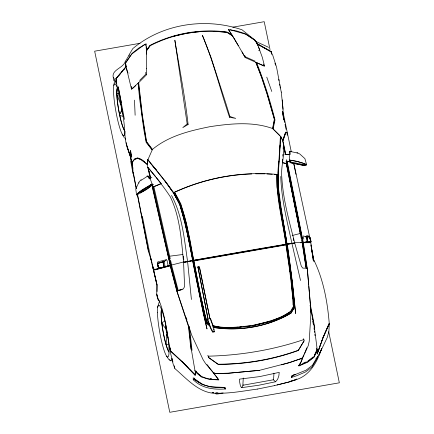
<?xml version="1.0" encoding="UTF-8"?>
<svg xmlns="http://www.w3.org/2000/svg" width="434" height="434" viewBox="0 0 434 434"><rect width="100%" height="100%" fill="white"/><g stroke="black" fill="none" stroke-linecap="round" stroke-linejoin="round"><path stroke-width="0.65" d="M145.802 72.31L145.802 74.214L139.645 80.431M146.54 74.767L146.611 68.491M290.205 154.482L290.042 151.135M146.594 68.534L146.546 50.664L146.019 43.915L138.907 47.962L132.283 53.16L125.534 62.881L126.05 66.516L131.513 89.187L138.674 82.682L142.368 115.2L146.556 141.571L152.453 149.404L147.951 159.598L147.11 164.377L150.218 178.059M225.425 388.929L225.192 387.416L210.17 386.851L202.304 384.437L193.168 377.786L193.331 379.826C201.772 388.381 214.022 389.889 225.425 388.929L224.226 387.399C213.826 387.904 203.009 386.428 194.671 379.598L194.541 378.177M194.541 378.144L194.497 379.473L203.02 384.643M130.357 150.609L130.379 153.093M277.993 174.517C277.082 197.969 283.684 220.906 286.858 243.989L285.935 244.206C282.708 221.009 276.132 197.969 276.897 174.408C241.993 171.224 206.291 177.555 174.479 192.219L173.35 192.707L174.479 192.219L180.869 203.931L186.278 223.255L190.13 240.843L193.651 260.259C188.421 237.506 186.935 212.552 174.381 192.322M188.117 124.482C184.949 96.267 179.426 68.241 174.848 40.178L187.184 123.956L188.117 124.482L182.785 127.601L187.184 123.956M168.142 344.488L166.396 344.927L166.097 344.531L166.727 333.317L166.038 329.813L165.278 328.039L162.197 324.041L161.915 323.108L162.001 322.408L164.28 321.556M147.278 164.627L147.462 160.846M278.509 167.871L280.407 136.265M280.82 136.401L278.243 174.582L278.351 187.369L280.966 206.877L286.977 244.038C283.017 216.593 274.993 189.034 278.921 161.117M157.081 291.523L157.108 284.878L152.361 264.762L156.913 284.91M283.169 149.128L283.435 143.914L285.518 154.455M147.62 176.627L148.075 175.922L150.115 178.634L152.09 183.87L150.115 186.935L140.236 193.07M243.279 378.019L242.856 385.251L273.572 379.755L273.957 373.186M278.172 173.274L278.422 169.222M282.339 161.839L282.529 159.338M282.762 156.213L282.903 154.336M132.218 164.936L132.478 162.18L134.686 159.213L137.806 158.122L141.419 159.603L147.283 164.22M132.484 163.564L132.598 166.493M279.805 148.433L280.114 145.135M157.786 264.132L157.971 263.064L157.629 264.1L158.508 268.537M214.174 373.972L214.119 372.925L214.174 373.972L218.828 379.945L209.101 379.349L201.235 376.934L195.875 372.16L195.701 371.32L200.573 375.66M297.762 153.121L289.662 151.298L289.218 154.439L289.684 162.256L290.791 162.869L304.82 165.685L306.144 165.49L306.529 164.421L304.901 158.611L299.813 154.016L296.964 152.546M157.623 261.968L157.461 263.194M310.288 239.449L309.914 237.615L309.149 236.769L309.306 237.17M113.8 85.433L114.424 81.738M302.536 357.681L301.044 361.587M114.977 81.163L113.849 80.697L113.393 77.274L116.534 83.675L116.29 80.062M158.594 268.245L159.821 268.017L158.508 268.375L157.905 264.718M194.622 370.723L195.832 371.867L195.121 375.231L182.432 362.178L170.714 351.442L169.439 346.571L170.86 354.491L172.922 361.978M317.466 357.952L317.845 356.102L312.409 365.292L306.062 370.175L292.31 375.746L291.556 377.423L296.785 375.719L305.579 371.933L311.927 367.11L317.466 357.952L316.093 358.234M189.235 368.922L195.202 374.981L194.909 374.813L195.533 371.808L196.39 371.58L195.783 370.853M165.859 328.771L165.278 328.039L165.625 326.357L165.62 324.057L165.262 323.455L165.842 323.221M145.672 45.527L146.019 43.915M291.762 377.439L292.158 375.627L295.489 374.33L292.543 375.47M207.832 355.3L208.656 357.649L218.221 364.43C245.427 364.338 272.677 359.829 298.261 350.504L304.104 340.82L303.561 338.65M304.104 340.82L298.261 350.504M157.607 307.57L159.397 301.315M271.559 53.67L271 51.814L257.216 43.986L256.244 42.011M291.556 377.423L291.984 375.616M195.121 375.231L195.832 371.867M285.778 154.482L282.859 140.643L285.556 132.424L286.809 132.755M317.536 349.343L317.173 350.65L317.232 353.992L323.135 337.706L329.287 323.862C327.529 302.265 323.623 280.245 314.118 260.568M125.236 64.796L126.223 66.765L116.068 78.728C117.202 92.089 121.959 105.082 123.392 118.515C125.176 127.927 124.124 137.784 127.086 146.963L130.178 156.137M282.859 140.643L280.581 136.531L272.579 128.513L274.337 119.345L266.888 93.538L261.512 77.203L255.854 62.301L245.237 57.559L234.393 38.859L229.022 30.564M272.796 128.73L274.576 119.534L267.17 93.739L261.81 77.426L255.854 62.301L264.55 66.044L262.239 57.169L257.384 43.91L255.197 40.329L242.053 29.821C205.732 17.289 162.462 23.642 132.82 48.597L129.397 54.288M273.132 128.882L274.993 119.974C270.056 100.514 263.97 81.332 256.624 62.637L256.19 62.599M283.684 137.562L285.686 132.12L286.966 132.462M116.236 83.583L115.992 78.521L126.05 66.516M283.044 140.735L285.811 132.62L287.075 132.94L287.248 135.262M161.052 267.811L165.842 266.368L164.665 266.606M193.83 260.791L193.927 260.481M318.263 351.035L320.845 343.37M321.279 342.095L321.925 340.18M150.625 184.602L149.48 186.349L137.914 193.521L138.077 194.323L137.312 194.486L137.795 193.39L141.587 190.586L151.45 184.363C148.634 190.027 141.386 191.622 136.58 194.985L135.766 189.034L139.026 181.982L141.175 179.611M136.58 194.985C140.052 189.859 147.115 187.445 152.09 183.87M212.34 331.652L210.506 328.18L207.512 319.858L207.984 319.25L197.904 266.872L199.412 266.606L209.985 318.903L206.4 301.652M207.512 319.858L208.092 318.957L197.904 266.872M207.984 319.25L208.092 318.957M210.457 319.348L210.647 318.822L210.094 318.61M207.702 319.337L210.691 327.659L212.834 331.706L212.644 332.227L214.298 331.939L213.637 327.149L210.647 318.822M305.449 351.252L306.757 347.813M287.313 244.033L292.494 282.963L295.679 313.543C292.841 290.509 290.845 267.279 287.02 244.331L293.368 243.154M129.11 54.972L129.186 54.727M322.343 339.025L324.014 335.07M168.007 337.495L166.651 335.059L166.944 334.31M129.012 55.471L129.142 55.14M302.352 357.762L302.531 358.603L300.892 362.542L298.82 366.03L307.625 362.211L313.977 357.323L317.004 351.095L316.825 350.249L314.352 355.348M214.222 372.931L213.984 373.49L228.262 373.24L259.494 370.348M165.278 328.039L165.663 327.138M317.346 353.515L323.124 337.31L329.287 323.379L328.896 331.44L327.225 337.598L318.686 355.375L321.773 348.589L319.538 353.542L320.948 350.444C316.711 363.133 308.921 376.305 295.109 379.956M157.971 263.064L161.877 262.136L164.014 261.127L163.217 262.407L164.095 266.823L171.294 265.179L170.98 265.565L154.504 269.769L153.213 267.897L152.361 264.762M324.545 333.86L329.091 323.601M125.285 61.449C123.511 68.138 111.006 69.684 113.301 77.789M302.802 357.095L303.86 354.757M304.391 353.591L305.183 351.838M158.144 263.243L157.64 264.176L158.508 268.364L160.444 267.979M286.185 244.879L286.147 244.174L257.367 249.056L193.575 260.275L193.613 260.98L286.185 244.879L286.147 244.174M229.548 117.272L229.906 116.529L225.843 103.292L211.103 57.619L202.428 35.382C213.571 61.937 220.298 90.126 229.548 117.272L235.743 118.39L229.906 116.529M131.513 89.187L131.963 88.308M241.754 387.643L258.729 385.246L275.552 381.768L277.603 379.403L278.845 375.839L279.236 372.367L259.543 376.62L239.725 379.094L239.449 379.283L239.747 382.642L240.425 385.869L241.445 387.605L241.754 387.643L243.262 384.844M193.613 260.98L193.575 260.275M147.744 159.343L165.028 180.924L173.698 192.56L179.801 204.36L185.209 223.543L189.056 241.054L203.785 314.46L206.036 322.636L209.676 325.674M123.375 116.22L120.001 115.688L119.697 114.967L119.654 114.012L121.775 110.214L121.536 111.126L122.751 114.142M285.843 244.168L286.169 244.472C288.963 265.375 293.01 286.261 293.422 307.386L290.823 311.927C279.496 319.988 265.727 322.901 252.442 325.999C239.356 327.393 225.902 329.536 212.931 326.167M129.207 54.961L125.399 61.324M310.478 240.924L310.749 242.226L302.091 242.432L303.024 242.655L303.23 242.308L287.08 161.025M310.082 305.319L314.438 327.827L317.178 349.408L313.896 356.932L307.543 361.82L298.738 365.64L300.811 362.151M294.567 307.277L290.97 313.212C267.93 326.786 239.427 331.668 213.094 327.426M152.068 149.942L146.182 142.379L143.817 129.527L139.607 98.583L138.099 83.252L138.674 82.682M238.282 45.613L232.418 35.729L227.226 32.393C200.904 28.926 173.584 33.554 150.012 45.825L146.546 50.664L150.088 45.754M158.28 263.433L163.916 261.349L163.016 262.424L163.927 266.861L158.508 268.364L157.683 264.398M164.014 261.127L163.168 262.342L164.095 266.823L168.17 265.955L167.063 260.449L166.287 259.738L159.696 261.393M298.738 365.64L299.829 364.316M118.091 76.487L116.068 78.728M118.84 75.587L120.576 73.514M121.444 72.473L122.746 70.916M123.614 69.879L124.921 68.322M119.654 114.012L120.506 113.068M281.086 136.981C287.368 148.976 280.364 164.448 281.818 177.441C283.098 199.716 289.256 221.313 294.686 242.85L301.337 266.264L302.818 268.131L307.288 268.174L310.429 305.221L310.863 314.406L309.225 341.292L308.211 345.73L302.617 358.072L289.429 362.602L281.541 364.815M271.071 51.928L271.125 51.538L257.281 43.693M146.556 74.724L138.083 83.301M302.129 357.643L302.617 358.072L289.559 362.574L259.434 370.343L228.262 373.24L213.984 373.49L205.586 363.578L203.112 359.748L191.692 335.135L176.855 290.861L183.36 288.908L184.596 286.57L183.582 262.483L183.859 262.31L192.62 260.655L203.508 314.4L207.007 328.967C202.022 306.268 196.998 283.538 192.777 260.666L192.973 260.471M166.287 259.738L164.133 261.838L165.142 266.557M132.815 88.297L135.544 85.802M124.688 130.195L124.374 129.739M164.079 266.731L165.783 266.541M192.436 260.536L192.718 260.433L183.56 262.174C181.379 240.089 180.115 217.141 170.312 196.835C163.585 186.414 155.638 176.882 147.728 167.356M152.453 149.404C168.674 135.831 189.956 130.715 210.24 126.63C230.801 123.571 252.599 121.363 272.579 128.513M307.977 360.963L313.272 356.889M310.608 242.883L310.842 242.714L313.402 261.1L311.406 248.091M127.281 146.828L126.175 142.819L126.685 145.515M144.679 44.463L131.616 54.163L125.578 63.082L126.001 66.185M141.066 180.376L147.652 176.106L149.372 178.976M134.529 159.473L137.665 158.383L141.3 159.891L147.11 164.377M146.99 176.047L147.652 176.106M290.813 311.411L281.926 316.831L271.402 320.889M316.977 351.996L317.173 350.65L316.375 350.71L316.576 348.095M287.02 244.331L294.767 243.143M170.573 260.291L171.614 264.87L170.323 265.418L151.998 184.483M171.045 265.543L170.437 265.896L177.018 290.986L178.217 290.454L171.642 265.364L171.045 265.543L177.625 290.634M296.818 378.969L295.082 379.967L289.115 381.963M163.656 261.409L161.757 262.358L157.971 263.319M216.935 392.982L215.557 393.66L216.224 393.985L218.671 393.828L223.125 392.944M217.553 392.944L216.392 393.513L216.951 393.79L221.801 393.177M294.86 379.869L291.257 381.095M295.69 379.723L294.317 380.401L289.445 381.519M257.216 43.986L271.212 51.744L272.02 54.299M302.753 363.404L306.274 361.88M173.334 192.848L174.463 192.36C198.653 181.179 225.121 174.859 251.747 173.947M161.139 183.533L152.546 187.119L151.949 184.499M153.972 186.723L161.339 183.647M305.156 164.464L303.952 164.638L291.165 162.077L290.124 161.437M306.686 268.418L307.288 268.174M150.826 185.323L153.235 184.363M150.739 185.573L153.142 184.613M303.968 339.518C273.301 349.945 240.61 355.408 208.239 356.168M138.761 182.996L139.195 182.828M310.267 237.859L311.091 241.776L309.361 242.172M298.31 350.271C272.671 359.574 245.394 364.088 218.139 364.218L208.58 357.437M159.43 300.936L158.415 300.534L157.585 298.625L156.745 294.111L156.902 284.943L150.886 258.93L142.319 216.11M149.47 178.303L151.884 177.484M300.724 242.823L302.682 242.308L302.265 239.85M193.759 260.4L287.004 244.277L286.169 244.472M178.64 290.476L180.414 289.945M158.112 261.832L159.094 261.55M178.423 290.601L182.22 289.549M214.114 31.259L227.036 32.371L232.418 35.729L228.517 29.566L236.66 30.96L244.912 33.575L255.197 40.329M189.17 326.314L188.828 326.406L191.302 349.245L194.98 370.658C200.313 378.291 210.051 379.669 218.747 379.555L217.336 378.665M152.079 264.474L153.077 268.234L154.363 270.062L170.98 265.565M137.198 193.705L137.914 193.521M257.297 389.097L274.277 385.663M184.103 261.832L170.605 265.277L171.365 265.147M292.234 235.494L300.285 233.481M277.076 384.969L289.136 381.958L274.255 385.669M252.284 325.706L270.783 321.127M168.17 265.955L154.244 269.557L152.947 267.664M183.582 262.483L192.783 260.72L192.468 260.644M173.692 36.239L187.336 33.174L201.316 31.465M136.151 188.399L133.113 172.775L132.706 167.036M311.091 241.776L306.073 242.139L310.852 241.868L309.995 237.675L309.116 236.986L309.811 237.691L310.191 239.449M195.767 260.14L193.776 260.514L198.94 287.08M192.718 260.367L193.797 260.232M192.777 260.666L193.705 260.557C197.958 281.199 201.116 302.156 207.045 322.408L209.535 324.534M157.493 297.919L157.835 297.854C165.777 314.514 166.455 333.323 170.638 350.97L182.568 361.896L188.323 367.94M193.797 260.633L286.109 244.581M315.974 358.5L317.319 358.262M140.057 43.297L94.661 51.19L169.775 412.3L339.339 382.81L328.706 331.695M232.846 27.158L264.225 21.7L270.024 49.579M300.149 233.459L300.729 233.356M197.796 267.165L198.805 266.991M212.834 331.706L214.488 331.419M287.205 243.892L294.686 242.85M193.331 379.826L194.671 379.598M286.858 243.989L286.907 244.293C289.69 265.228 293.406 286.136 294.464 307.256L290.921 313.12C267.903 326.639 239.454 331.511 213.154 327.307M257.324 389.092C243.436 390.92 229.477 393.795 215.41 393.128M307.147 241.863L304.478 242.248L307.825 241.825L306.876 237.349L305.607 236.503L306.805 237.436L307.825 241.825L307.147 241.863L306.171 237.138L303.512 235.874M193.135 379.576L194.503 379.381M169.217 256.255L182.795 254.498M304.115 165.446C311.14 163.824 290.487 160.13 290.134 160.244L290.563 162.647L304.115 165.446L303.952 164.638M305.715 236.687L309.35 236.991M235.147 327.464L237.783 327.193M239.763 326.992L241.738 326.791M243.718 326.585L246.355 326.319M247.673 326.184L250.309 325.912M303.024 242.655L310.592 242.508M310.842 242.714L302.449 242.698M286.755 161.041L303.008 242.34L301.966 242.199L301.44 239.568M294.762 242.671L302.682 242.308M255.707 173.817L264.962 173.822M302.677 242.649L302.145 242.666L306.062 268.217L307.012 268.38L303.095 242.823L302.677 242.649L306.594 268.207M284.747 154.374L289.245 154.292M285.301 154.612L289.152 154.542M306.48 235.705L307.798 235.689M223.081 327.458L221.063 327.415L212.606 325.739M231.827 327.643L233.172 327.67M219.756 387.378L224.226 387.475M285.968 161.28L289.901 161.41M286.532 161.551L289.814 161.66M289.478 159.978L297.23 161.372L306.529 164.421M117.077 93.614L119.214 93.722M308.433 235.738L309.306 236.964L305.607 236.503M266.948 173.942L272.248 174.267M274.234 174.387L278.091 174.625M210.224 378.584L211.521 378.665M278.107 174.484L276.897 174.408L277.076 187.162L279.816 206.964L286.196 244.32M176.855 290.861L177.354 290.916M212.649 392.531L213.946 392.699M215.888 392.954L218.481 393.291C200.215 394.674 187.559 379.419 174.978 368.667L173.139 364.028L171.772 358.375M165.262 323.455L165.652 323.52M212.085 392.575L213.414 392.797M212.839 325.657C225.778 329.026 239.199 326.883 252.252 325.5C265.499 322.402 279.241 319.505 290.53 311.455L293.091 306.99L293.422 307.386M282.29 162.462L287.335 163.678L286.554 159.723M282.74 162.907L286.521 163.819M306.22 236.812L307.239 237.062M123.11 116.166L123.679 116.317M230.362 29.81L245.942 34.281L255.241 40.53L258.094 45.836M115.921 78.738L116.209 78.863M286.977 244.038L287.254 244.158M307.755 241.738L306.984 237.382L305.97 236.655M255.838 62.344L263.557 65.892M255.073 61.151L245.492 56.876L244.841 55.72M183.56 262.174L183.859 262.31M255.154 41.149L268.575 47.322M131.762 157.358L131.16 156.75L130.623 154.358M162.197 324.041L163.211 324.572M170.323 360.291L168.701 359.374L166.596 356.119M144.555 161.757L141.202 159.311L137.578 157.878L134.535 158.931L132.386 161.703L132.131 164.464L132.766 168.414M263.688 65.404L264.55 66.044M205.89 322.701L209.725 325.891M201.712 300.317L205.173 315.599L207.029 321.952L209.481 324.046M166.651 335.059L167.323 335.639M131.79 156.641L131.345 156.245L130.319 151.325L130.553 150.712L131.67 156.034M194.909 374.813L182.41 361.788M273.236 379.631L275.552 381.768M132.923 168.121L132.343 166.293M273.176 129.044L279.952 135.609M169.341 346.023L170.839 351.128M170.356 265.733L151.699 184.575M152.882 166.059L156.403 169.9M217.944 378.649L214.467 374.124M206.969 364.533L208.249 366.014M152.258 149.697L146.334 141.842L142.108 115.493L138.408 83.084M155.551 176.486L148.065 167.459L150.457 177.945M228.517 29.566L229.261 30.472M147.527 159.587C158.877 174.067 171.88 187.662 179.649 204.539C185.389 222.783 189.191 241.543 192.56 260.351M156.349 177.495L160.737 183.029M122.128 111.896L121.536 111.126L121.157 105.733L117.109 94.84M208.331 366.361L214.092 373.582M224.009 387.481L225.165 389.021M165.028 180.924L171.446 190.135M173.839 193.173L179.931 204.246L185.356 223.477L192.875 260.335M174.262 194.177L179.801 204.36M122.231 134.155L124.043 137.356M242.031 51.896L245.237 57.559M258.756 50.295L258.908 50.588M128.871 72.89L129.023 73.178M171.538 195.446C182.394 215.649 184.211 238.944 187.553 261.235M302.531 358.603L302.232 357.6M146.676 50.539L146.513 50.132L150.001 45.375C173.513 33.196 200.736 28.617 226.966 31.991L232.119 35.241L232.141 35.675M258.583 47.073L259.803 50.17M210.669 319.939L211.738 322.912M211.955 323.509L213.447 327.67M266.764 77.138L271.787 91.482M272.623 54.852L276.556 67.183L281.248 92.138M127.487 147.435L130.384 156.001M316.907 350.808L317.232 353.992M186.289 317.677L186.908 319.554M126.994 146.6L130.173 155.952L131.714 162.517M205.51 317.981L206.893 322.755M271.266 51.722L272.091 54.641M274.977 63.196L275.519 65.127M263.292 64.096L263.791 65.914M170.215 265.944L176.795 291.035L188.47 326.471L190.938 349.305M170.296 264.067L168.793 257.508M126.571 68.708L127.547 72.511M131.133 159.11L131.768 161.654M130.759 158.426L132.69 168.175M130.536 156.62L130.976 158.475M300.54 280.516L291.919 243.387M174.164 365.732L174.772 368.33M301.446 235.646L301.717 236.807M284.688 122.459L282.29 111.457L283.814 119.909M170.274 258.984L153.858 186.555M170.931 265.065L153.028 186.094M285.029 124.422L286.055 129.337M131.518 86.377L132.066 88.824M293.78 163.244L310.207 239.617M291.854 243.094C287.102 221.085 281.373 199.07 280.787 176.448M151.401 260.395L152.084 263.514M121.417 102.918L118.173 87.001M303.816 239.194L303.29 236.611M149.171 171.365L150.582 177.924M284.52 150.549L285.219 153.826M286.614 162.18L302.59 242.167M286.266 163.526L301.18 238.255M198.848 286.608L204.859 315.551M157.103 295.039L157.341 296.172M283.142 112.639L291.29 151.808M293.634 163.092L295.983 174.376M311.449 248.72L314.07 261.333M290.395 161.839L290.563 162.647M149.48 186.349L149.649 187.157M157.488 297.952L156.75 294.068M310.538 240.669L310.787 241.89M199.439 267.545L202.738 283.586M202.873 284.227L203.134 285.518M203.394 286.809L206.269 301.006M286.896 165.11L287.547 168.381M288.192 171.658L288.843 174.929M289.494 178.206L290.145 181.483M290.796 184.754L291.708 189.338M292.098 191.302L293.14 196.542M293.4 197.85L294.442 203.09M294.702 204.398L295.744 209.638M296.004 210.946L296.655 214.222M296.785 214.879L297.046 216.203M297.708 219.517L298.76 224.817M299.021 226.147L299.286 227.47M286.326 163.113L300.393 233.888M213.691 328.891L213.935 330.111M137.415 194.92L148.504 251.937M314.796 327.768L310.44 305.254L308.807 286.424M310.538 309.947L311.178 313.256M312.209 318.556L312.464 319.88M312.719 321.203L313.359 324.513M136.341 188.318L133.287 172.515M137.475 194.161L148.65 251.828L151.141 260.134L150.972 258.241M130.65 160.922L133.016 173.649M278.791 79.335L279.024 80.556M118.276 86.843L124.428 119.415M310.961 244.819L313.446 258.344M293.384 238.716L293.742 240.707M192.023 350.374L189.403 326.911M131.925 162.289L132.148 163.585M132.37 164.882L132.592 166.179M301.852 237.387L302.059 238.619M289.662 151.298L289.76 151.905M183.777 259.836L183.446 256.125M279.708 84.245L279.903 85.498M280.104 86.751L280.299 88.004M302.417 243.376L303.54 250.63M303.746 251.948L304.462 256.559M304.663 257.883L305.276 261.838M305.482 263.156L306.198 267.767M311.01 245.487L311.205 246.789M303.317 242.796L307.229 268.348L308.704 285.111M303.42 248.753L303.621 250.06M304.728 257.27L304.928 258.577M305.129 259.89L305.33 261.197M306.035 265.787L306.236 267.094M285.908 244.488L289.809 271.277M314.004 327.822L314.249 329.786M314.417 331.093L314.585 332.401M314.829 334.364L314.997 335.672M281.275 91.997L283.06 109.232M289.717 270.8L292.283 291.702M292.435 293.004L292.749 295.608M292.901 296.916L293.134 298.869M187.591 261.534L191.41 299.498M291.415 284.715L292.972 300.328L293.053 304.994M282.263 99.891L283.69 119.187M146.155 46.628L146.6 54.131M285.626 233.969L285.691 235.299M134.486 100.14L135.131 115.249M207.029 321.952L207.045 322.408M293.438 303.941L293.525 307.684M277.993 177.761L278.026 187.276M125.041 131.193A26.322 3.608 80 0 1 119.312 126.343A26.322 3.608 80 0 1 113.518 91.4A26.322 3.608 80 0 1 118.211 89.979M124.227 130.303A22.595 3.103 80 0 1 118.542 109.401A22.595 3.103 80 0 1 117.001 88.482M125.724 139.189A30.657 4.21 80 0 1 124.764 137.817M168.934 352.088A22.595 3.119 80 0 1 162.886 330.599A22.595 3.119 80 0 1 161.513 309.106M172.043 358.869A30.657 4.259 80 0 1 169.542 359.829M124.151 129.679A21.96 3.027 80 0 1 117.999 105.527A21.96 3.027 80 0 1 117.95 87.76M168.859 351.48A21.955 3.054 80 0 1 162.783 329.607A21.955 3.054 80 0 1 161.833 309.279M157.45 312.73A26.322 3.646 80 0 0 166.602 356.124A26.322 3.646 80 0 0 165.658 324.41A26.322 3.646 80 0 0 157.45 312.73"/></g></svg>
